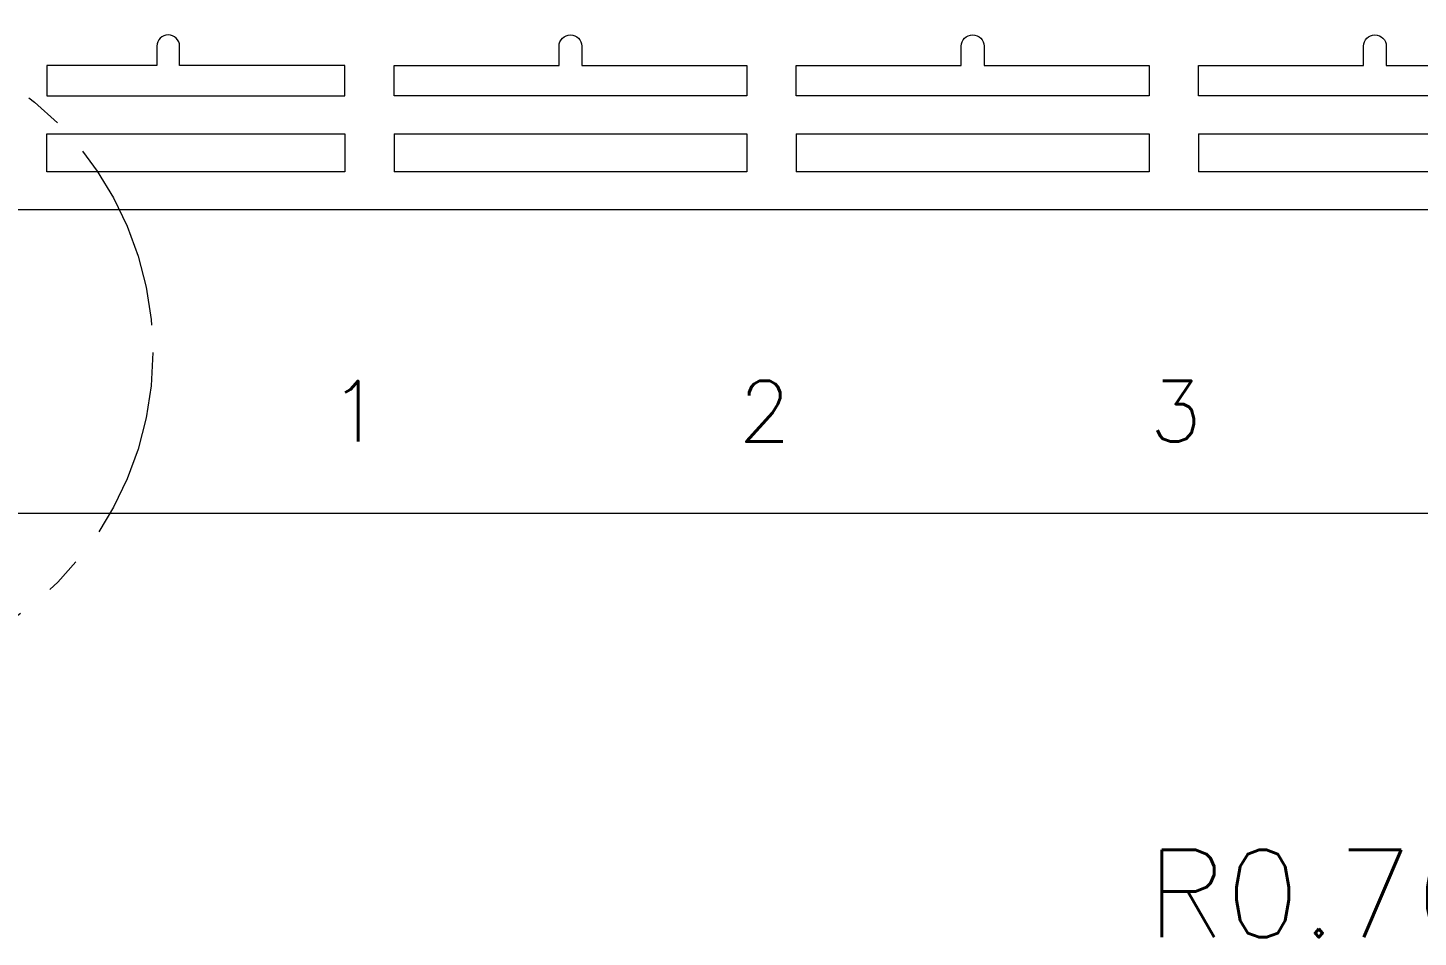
# Model space of a CAD drawing. Header units: millimetres. Extents: x 4859 to 4983, y 1620 to 1771.
# Drawn here: x 4888.55 to 4906.87, y 1676.04 to 1688.02 of the extents above; entities that cross this region are included whole.
import ezdxf

# ---------------------------------------------------------------- set-up
doc = ezdxf.new("R2010")
doc.units = ezdxf.units.MM
doc.linetypes.add('CENTER', pattern=[2, 1.25, -0.25, 0.25, -0.25])
doc.layers.add('1', color=7, linetype='Continuous')
doc.layers.add('PKG', color=2, linetype='Continuous')
doc.layers.add('标注线', color=3, linetype='Continuous', lineweight=18)
doc.styles.add('SIMPLEX', font='SIMPLEX')
doc.styles.get("Standard").update_dxf_attribs({"font": 'SimSun.ttf'})

msp = doc.modelspace()

# ---------------------------------------------------------------- linework, layer by layer
at = {"lineweight": 5}
for p, q in [((4890.2457, 1687.7779), (4890.2457, 1687.5229)), ((4890.5457, 1687.5229), (4890.5457, 1687.7779)), ((4890.2457, 1687.5229), (4888.7957, 1687.5229)), ((4888.7957, 1687.5229), (4888.7957, 1687.1229)), ((4892.7207, 1687.5229), (4890.5457, 1687.5229)), ((4892.7207, 1687.1229), (4892.7207, 1687.5229)), ((4888.7957, 1687.1229), (4892.7207, 1687.1229)), ((4892.7207, 1686.6229), (4892.7207, 1686.1229)), ((4893.3707, 1686.6229), (4893.3707, 1686.1229)), ((4898.0207, 1686.6229), (4898.0207, 1686.1229)), ((4898.6707, 1686.6229), (4898.6707, 1686.1229)), ((4903.3207, 1686.6229), (4903.3207, 1686.1229)), ((4903.9707, 1686.6229), (4903.9707, 1686.1229))]:
    msp.add_line(p, q, dxfattribs=at)
for points in [[(4895.5457, 1687.7779, -1), (4895.8457, 1687.7779), (4895.8457, 1687.5229), (4898.0207, 1687.5229), (4898.0207, 1687.1229), (4893.3707, 1687.1229), (4893.3707, 1687.5229), (4895.5457, 1687.5229)], [(4900.8457, 1687.7779, -1), (4901.1457, 1687.7779), (4901.1457, 1687.5229), (4903.3207, 1687.5229), (4903.3207, 1687.1229), (4898.6707, 1687.1229), (4898.6707, 1687.5229), (4900.8457, 1687.5229)], [(4906.1457, 1687.7779, -1), (4906.4457, 1687.7779), (4906.4457, 1687.5229), (4908.6207, 1687.5229), (4908.6207, 1687.1229), (4903.9707, 1687.1229), (4903.9707, 1687.5229), (4906.1457, 1687.5229)]]:
    msp.add_lwpolyline(points, format="xyb", close=True, dxfattribs=at)
for points in [[(4892.7207, 1686.1229), (4888.7957, 1686.1229), (4888.7957, 1686.6229), (4892.7207, 1686.6229)], [(4893.3707, 1686.6229), (4898.0207, 1686.6229)], [(4898.6707, 1686.6229), (4903.3207, 1686.6229)], [(4903.9707, 1686.6229), (4908.6207, 1686.6229)], [(4898.0207, 1686.1229), (4893.3707, 1686.1229)], [(4903.3207, 1686.1229), (4898.6707, 1686.1229)], [(4908.6207, 1686.1229), (4903.9707, 1686.1229)]]:
    msp.add_lwpolyline(points, dxfattribs=at)
msp.add_arc((4890.3957, 1687.7779), 0.15, 0, 180, dxfattribs=at)
at = {"layer": '1', "lineweight": 5}
msp.add_line((4959.2957, 1681.6229), (4883.7957, 1681.6229), dxfattribs=at)
at = {"layer": 'PKG', "color": 1, "lineweight": 5}
msp.add_lwpolyline([(4959.2957, 1685.6229), (4887.2957, 1685.6229), (4887.2957, 1755.6229), (4959.2957, 1755.6229)], dxfattribs=at)
at = {"layer": 'PKG', "color": 2, "linetype": 'CENTER', "lineweight": 5, "ltscale": 2}
msp.add_circle((4885.9154, 1683.743), 4.2763, dxfattribs=at)

# ---------------------------------------------------------------- texts
at = {"layer": 'PKG', "color": 1, "lineweight": 5, "char_height": 0.8, "attachment_point": 5}
for s, insert in [('{\\Fsimplex|c134;1}', (4892.864, 1682.9696, -0.0496)), ('{\\Fsimplex|c134;2}', (4898.2548, 1682.9696)), ('{\\Fsimplex|c134;3}', (4903.671, 1682.9696))]:
    msp.add_mtext(s, dxfattribs=dict(at, insert=insert))
at = {"layer": '标注线', "lineweight": 5, "insert": (4906.0253, 1676.6161), "char_height": 1.15, "attachment_point": 5, "style": 'SIMPLEX'}
msp.add_mtext('\\A1;R0.762', dxfattribs=at)

doc.saveas('drawing.dxf')
